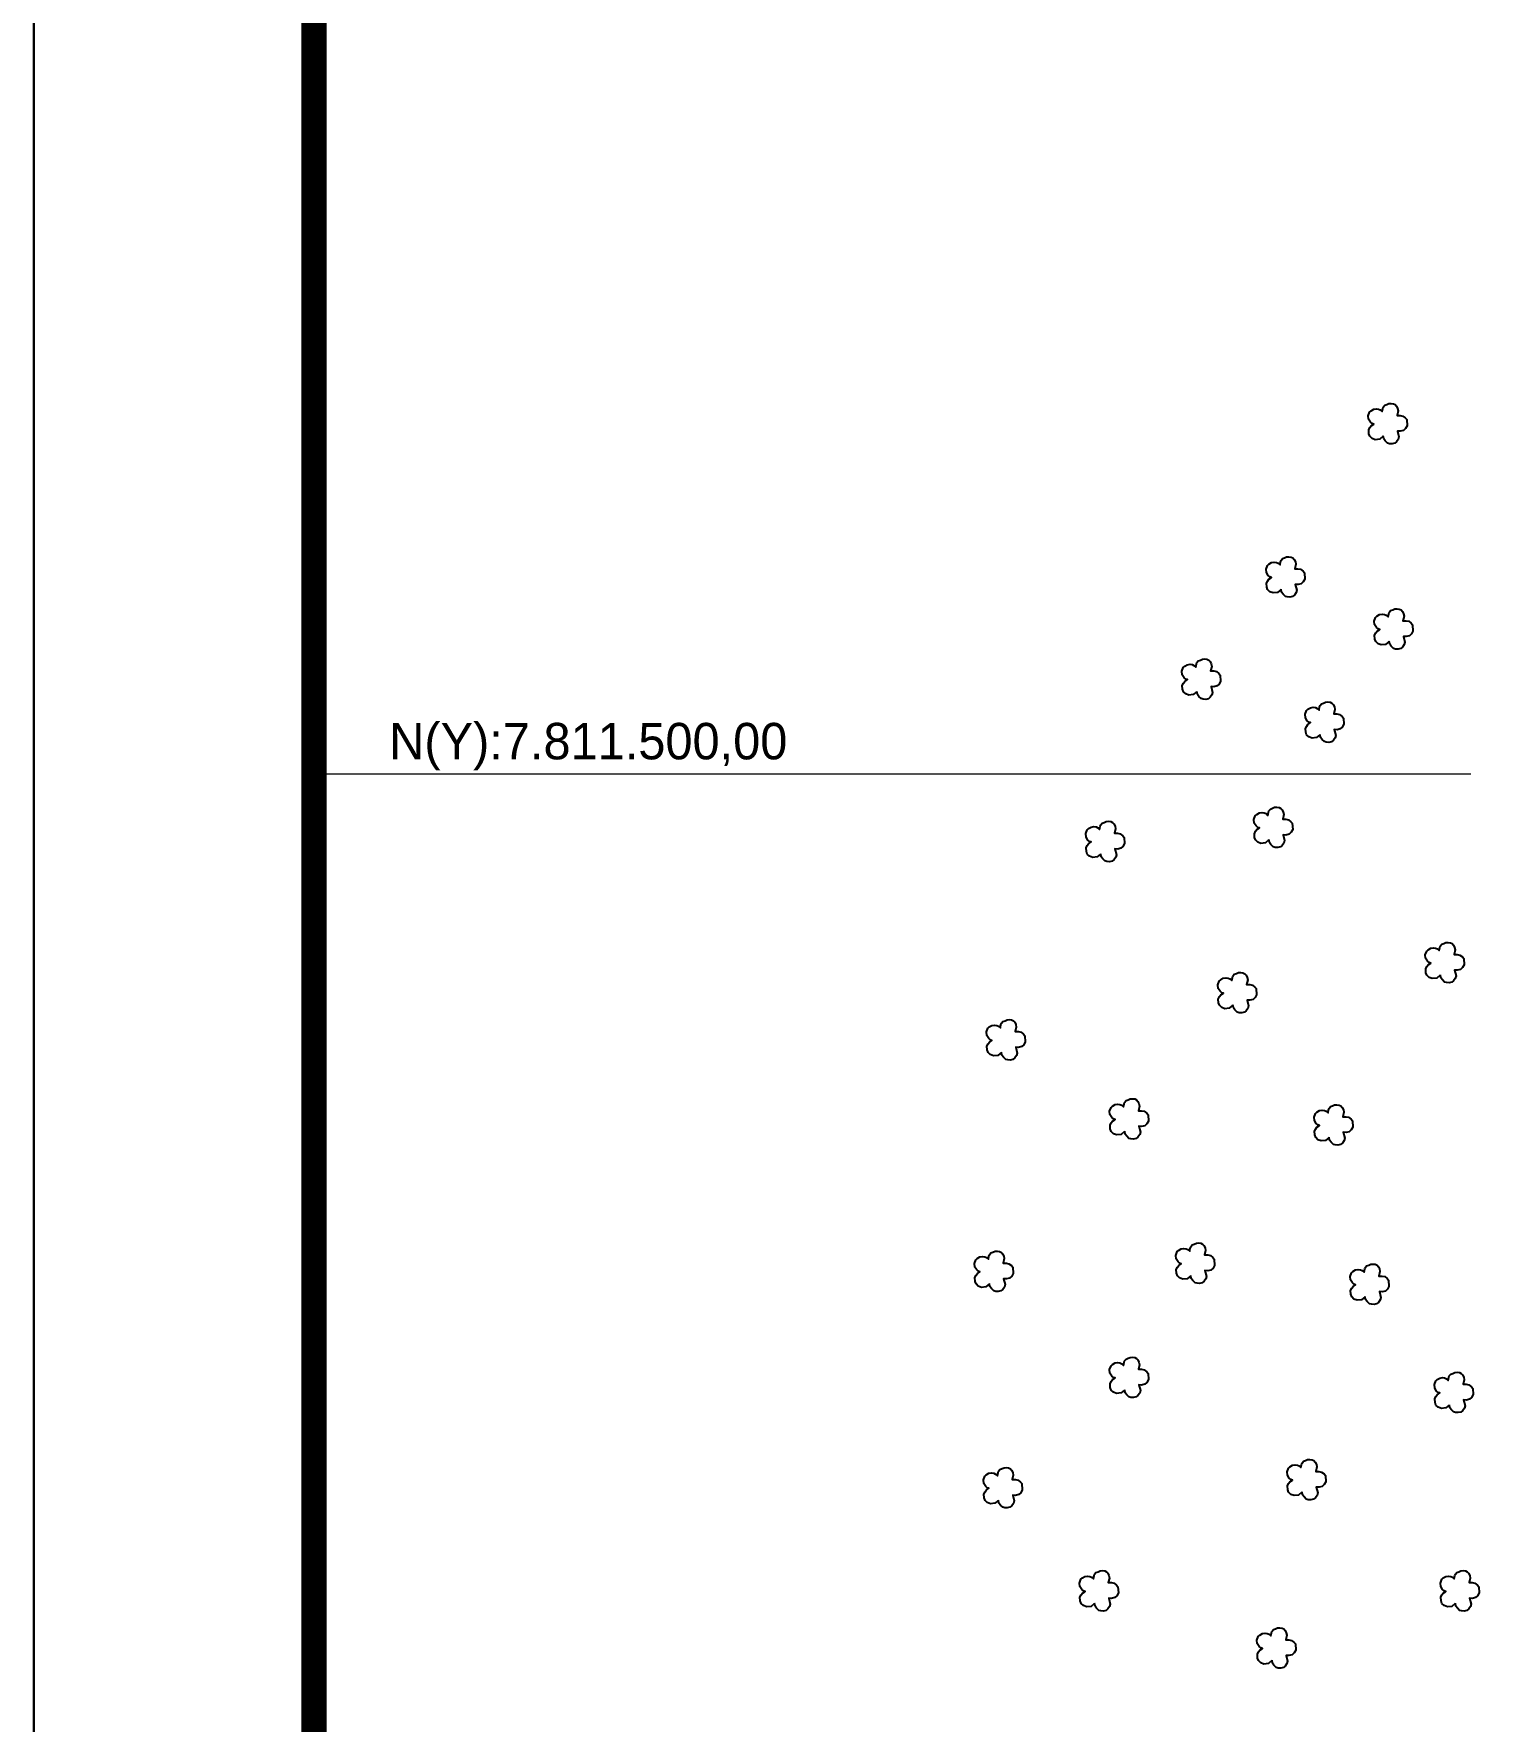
# Model space of a CAD drawing. Extents: x 747427 to 749527, y 7808067 to 7811037.
# Drawn here: x 747427 to 747942, y 7809162 to 7809764 of the extents above; entities that cross this region are included whole.
import ezdxf
from ezdxf.enums import TextEntityAlignment as Align

# ---------------------------------------------------------------- set-up
doc = ezdxf.new("R2010")
doc.units = 0
doc.header["$MEASUREMENT"] = 0
doc.linetypes.add('CONTINUO', pattern=[0])
doc.linetypes.add('LIN0', pattern=[0])
doc.layers.add('MALHA', color=8, linetype='Continuous', lineweight=9)
doc.layers.add('MARGEM', color=7, linetype='CONTINUO')
doc.layers.add('SIMBOLO ARVORE', color=118, linetype='Continuous')

msp = doc.modelspace()

# ---------------------------------------------------------------- linework, layer by layer
at = {"layer": 'MALHA', "linetype": 'Continuous'}
msp.add_line((747526.61, 7809500), (747939.33, 7809500), dxfattribs=at)
at = {"layer": 'MARGEM', "color": 174, "linetype": 'LIN0'}
msp.add_line((747426.61, 7808067.16), (747426.61, 7811037.16), dxfattribs=at)
at = {"layer": 'MARGEM', "color": 174, "linetype": 'LIN0', "flags": 128}
msp.add_lwpolyline([(749526.61, 7808067.16), (749526.61, 7811037.16), (747426.61, 7811037.16), (747426.61, 7808067.16)], close=True, dxfattribs=at)
at = {"layer": 'MARGEM', "color": 174, "linetype": 'LIN0', "const_width": 9.09, "flags": 128}
msp.add_lwpolyline([(749426.61, 7808401.56), (749426.61, 7810937.16), (747526.61, 7810937.16), (747526.61, 7808401.56)], close=True, dxfattribs=at)
at = {"layer": 'SIMBOLO ARVORE', "linetype": 'CONTINUO'}
for points in [[(747908.03, 7809620.34, 0), (747906.79, 7809619.3, 0), (747905.2, 7809619.11, 0), (747904.07, 7809619.55, 0), (747903.27, 7809620.34, 0), (747902.94, 7809621.24, 0), (747902.85, 7809622.57, 0), (747903.29, 7809623.41, 0), (747903.74, 7809624.03, 0), (747904.65, 7809624.65, 0), (747904.07, 7809624.84, 0), (747903.5, 7809625.31, 0), (747902.83, 7809626.37, 0), (747902.71, 7809627.63, 0), (747903.19, 7809628.95, 0), (747903.7, 7809629.42, 0), (747904.63, 7809629.98, 0), (747905.61, 7809630.12, 0), (747906.39, 7809630, 0), (747907, 7809629.72, 0), (747907.68, 7809629.11, 0), (747907.88, 7809630.27, 0), (747908.06, 7809630.73, 0), (747908.56, 7809631.37, 0), (747909.31, 7809631.64, 0), (747910.05, 7809631.97, 0), (747910.87, 7809632.05, 0), (747911.66, 7809631.93, 0), (747912.29, 7809631.6, 0), (747912.76, 7809631.09, 0), (747913.17, 7809630.28, 0), (747913.34, 7809629.37, 0), (747912.96, 7809627.75, 0), (747914.09, 7809627.77, 0), (747915.03, 7809627.55, 0), (747915.91, 7809626.85, 0), (747916.4, 7809626.29, 0), (747916.53, 7809624.06, 0), (747915.99, 7809623.07, 0), (747915.26, 7809622.41, 0), (747914.12, 7809622.1, 0), (747913.12, 7809622.19, 0), (747913.66, 7809620.11, 0), (747913.41, 7809619.23, 0), (747912.81, 7809618.38, 0), (747912.15, 7809617.86, 0), (747911.21, 7809617.62, 0), (747910.28, 7809617.68, 0), (747909.58, 7809617.88, 0), (747908.78, 7809618.66, 0), (747908.24, 7809619.37, 0), (747908.07, 7809620.45, 0)], [(747871.57, 7809565.68, 0), (747870.32, 7809564.63, 0), (747868.74, 7809564.45, 0), (747867.61, 7809564.89, 0), (747866.81, 7809565.68, 0), (747866.48, 7809566.58, 0), (747866.39, 7809567.91, 0), (747866.82, 7809568.75, 0), (747867.28, 7809569.37, 0), (747868.19, 7809569.99, 0), (747867.61, 7809570.17, 0), (747867.04, 7809570.64, 0), (747866.36, 7809571.7, 0), (747866.24, 7809572.97, 0), (747866.73, 7809574.28, 0), (747867.24, 7809574.75, 0), (747868.17, 7809575.32, 0), (747869.14, 7809575.45, 0), (747869.92, 7809575.34, 0), (747870.54, 7809575.06, 0), (747871.22, 7809574.45, 0), (747871.42, 7809575.6, 0), (747871.59, 7809576.07, 0), (747872.1, 7809576.71, 0), (747872.85, 7809576.98, 0), (747873.58, 7809577.31, 0), (747874.41, 7809577.38, 0), (747875.19, 7809577.27, 0), (747875.83, 7809576.94, 0), (747876.3, 7809576.43, 0), (747876.71, 7809575.61, 0), (747876.87, 7809574.71, 0), (747876.5, 7809573.09, 0), (747877.63, 7809573.11, 0), (747878.56, 7809572.88, 0), (747879.45, 7809572.18, 0), (747879.94, 7809571.62, 0), (747880.07, 7809569.4, 0), (747879.52, 7809568.41, 0), (747878.8, 7809567.74, 0), (747877.66, 7809567.44, 0), (747876.66, 7809567.53, 0), (747877.19, 7809565.45, 0), (747876.95, 7809564.56, 0), (747876.35, 7809563.72, 0), (747875.69, 7809563.19, 0), (747874.75, 7809562.96, 0), (747873.82, 7809563.02, 0), (747873.12, 7809563.22, 0), (747872.32, 7809564, 0), (747871.77, 7809564.71, 0), (747871.61, 7809565.79, 0)], [(747910.14, 7809547.13, 0), (747908.9, 7809546.09, 0), (747907.32, 7809545.9, 0), (747906.19, 7809546.34, 0), (747905.39, 7809547.13, 0), (747905.06, 7809548.03, 0), (747904.97, 7809549.36, 0), (747905.4, 7809550.2, 0), (747905.85, 7809550.82, 0), (747906.77, 7809551.44, 0), (747906.19, 7809551.63, 0), (747905.61, 7809552.1, 0), (747904.94, 7809553.16, 0), (747904.82, 7809554.42, 0), (747905.3, 7809555.73, 0), (747905.81, 7809556.21, 0), (747906.74, 7809556.77, 0), (747907.72, 7809556.9, 0), (747908.5, 7809556.79, 0), (747909.12, 7809556.51, 0), (747909.8, 7809555.9, 0), (747910, 7809557.06, 0), (747910.17, 7809557.52, 0), (747910.68, 7809558.16, 0), (747911.43, 7809558.43, 0), (747912.16, 7809558.76, 0), (747912.99, 7809558.84, 0), (747913.77, 7809558.72, 0), (747914.4, 7809558.39, 0), (747914.88, 7809557.88, 0), (747915.29, 7809557.07, 0), (747915.45, 7809556.16, 0), (747915.07, 7809554.54, 0), (747916.21, 7809554.56, 0), (747917.14, 7809554.34, 0), (747918.02, 7809553.64, 0), (747918.51, 7809553.08, 0), (747918.65, 7809550.85, 0), (747918.1, 7809549.86, 0), (747917.38, 7809549.19, 0), (747916.24, 7809548.89, 0), (747915.24, 7809548.98, 0), (747915.77, 7809546.9, 0), (747915.53, 7809546.02, 0), (747914.93, 7809545.17, 0), (747914.26, 7809544.64, 0), (747913.33, 7809544.41, 0), (747912.39, 7809544.47, 0), (747911.7, 7809544.67, 0), (747910.89, 7809545.45, 0), (747910.35, 7809546.16, 0), (747910.18, 7809547.24, 0)], [(747841.54, 7809529.24, 0), (747840.29, 7809528.19, 0), (747838.71, 7809528.01, 0), (747837.58, 7809528.45, 0), (747836.78, 7809529.23, 0), (747836.45, 7809530.13, 0), (747836.36, 7809531.47, 0), (747836.79, 7809532.31, 0), (747837.25, 7809532.93, 0), (747838.16, 7809533.55, 0), (747837.58, 7809533.73, 0), (747837.01, 7809534.2, 0), (747836.33, 7809535.26, 0), (747836.21, 7809536.53, 0), (747836.7, 7809537.84, 0), (747837.21, 7809538.31, 0), (747838.14, 7809538.88, 0), (747839.11, 7809539.01, 0), (747839.89, 7809538.9, 0), (747840.51, 7809538.61, 0), (747841.19, 7809538.01, 0), (747841.39, 7809539.16, 0), (747841.56, 7809539.62, 0), (747842.07, 7809540.26, 0), (747842.82, 7809540.54, 0), (747843.56, 7809540.87, 0), (747844.38, 7809540.94, 0), (747845.16, 7809540.83, 0), (747845.8, 7809540.49, 0), (747846.27, 7809539.98, 0), (747846.68, 7809539.17, 0), (747846.84, 7809538.26, 0), (747846.47, 7809536.65, 0), (747847.6, 7809536.67, 0), (747848.53, 7809536.44, 0), (747849.42, 7809535.74, 0), (747849.91, 7809535.18, 0), (747850.04, 7809532.96, 0), (747849.49, 7809531.96, 0), (747848.77, 7809531.3, 0), (747847.63, 7809531, 0), (747846.63, 7809531.08, 0), (747847.16, 7809529.01, 0), (747846.92, 7809528.12, 0), (747846.32, 7809527.28, 0), (747845.66, 7809526.75, 0), (747844.72, 7809526.52, 0), (747843.79, 7809526.57, 0), (747843.09, 7809526.77, 0), (747842.29, 7809527.56, 0), (747841.74, 7809528.27, 0), (747841.58, 7809529.34, 0)], [(747885.48, 7809513.91, 0), (747884.23, 7809512.86, 0), (747882.65, 7809512.68, 0), (747881.52, 7809513.12, 0), (747880.72, 7809513.9, 0), (747880.39, 7809514.8, 0), (747880.3, 7809516.13, 0), (747880.73, 7809516.97, 0), (747881.19, 7809517.6, 0), (747882.1, 7809518.21, 0), (747881.52, 7809518.4, 0), (747880.95, 7809518.87, 0), (747880.27, 7809519.93, 0), (747880.15, 7809521.19, 0), (747880.64, 7809522.51, 0), (747881.15, 7809522.98, 0), (747882.08, 7809523.55, 0), (747883.05, 7809523.68, 0), (747883.83, 7809523.57, 0), (747884.45, 7809523.28, 0), (747885.13, 7809522.68, 0), (747885.33, 7809523.83, 0), (747885.5, 7809524.29, 0), (747886.01, 7809524.93, 0), (747886.76, 7809525.21, 0), (747887.5, 7809525.53, 0), (747888.32, 7809525.61, 0), (747889.1, 7809525.5, 0), (747889.74, 7809525.16, 0), (747890.21, 7809524.65, 0), (747890.62, 7809523.84, 0), (747890.78, 7809522.93, 0), (747890.41, 7809521.32, 0), (747891.54, 7809521.33, 0), (747892.48, 7809521.11, 0), (747893.36, 7809520.41, 0), (747893.85, 7809519.85, 0), (747893.98, 7809517.63, 0), (747893.43, 7809516.63, 0), (747892.71, 7809515.97, 0), (747891.57, 7809515.66, 0), (747890.57, 7809515.75, 0), (747891.1, 7809513.67, 0), (747890.86, 7809512.79, 0), (747890.26, 7809511.94, 0), (747889.6, 7809511.42, 0), (747888.66, 7809511.19, 0), (747887.73, 7809511.24, 0), (747887.03, 7809511.44, 0), (747886.23, 7809512.23, 0), (747885.68, 7809512.94, 0), (747885.52, 7809514.01, 0)], [(747867.25, 7809476.39, 0), (747866, 7809475.35, 0), (747864.42, 7809475.16, 0), (747863.29, 7809475.6, 0), (747862.49, 7809476.39, 0), (747862.16, 7809477.29, 0), (747862.07, 7809478.62, 0), (747862.5, 7809479.46, 0), (747862.95, 7809480.08, 0), (747863.87, 7809480.7, 0), (747863.29, 7809480.88, 0), (747862.71, 7809481.36, 0), (747862.04, 7809482.42, 0), (747861.92, 7809483.68, 0), (747862.41, 7809484.99, 0), (747862.92, 7809485.47, 0), (747863.85, 7809486.03, 0), (747864.82, 7809486.16, 0), (747865.6, 7809486.05, 0), (747866.22, 7809485.77, 0), (747866.9, 7809485.16, 0), (747867.1, 7809486.32, 0), (747867.27, 7809486.78, 0), (747867.78, 7809487.42, 0), (747868.53, 7809487.69, 0), (747869.26, 7809488.02, 0), (747870.09, 7809488.1, 0), (747870.87, 7809487.98, 0), (747871.5, 7809487.65, 0), (747871.98, 7809487.14, 0), (747872.39, 7809486.32, 0), (747872.55, 7809485.42, 0), (747872.18, 7809483.8, 0), (747873.31, 7809483.82, 0), (747874.24, 7809483.6, 0), (747875.13, 7809482.9, 0), (747875.61, 7809482.34, 0), (747875.75, 7809480.11, 0), (747875.2, 7809479.12, 0), (747874.48, 7809478.45, 0), (747873.34, 7809478.15, 0), (747872.34, 7809478.24, 0), (747872.87, 7809476.16, 0), (747872.63, 7809475.28, 0), (747872.03, 7809474.43, 0), (747871.37, 7809473.9, 0), (747870.43, 7809473.67, 0), (747869.49, 7809473.73, 0), (747868.8, 7809473.93, 0), (747868, 7809474.71, 0), (747867.45, 7809475.42, 0), (747867.28, 7809476.5, 0)], [(747807.22, 7809471.36, 0), (747805.97, 7809470.31, 0), (747804.39, 7809470.13, 0), (747803.26, 7809470.57, 0), (747802.46, 7809471.35, 0), (747802.13, 7809472.26, 0), (747802.04, 7809473.59, 0), (747802.47, 7809474.43, 0), (747802.93, 7809475.05, 0), (747803.84, 7809475.67, 0), (747803.26, 7809475.85, 0), (747802.69, 7809476.32, 0), (747802.01, 7809477.38, 0), (747801.89, 7809478.65, 0), (747802.38, 7809479.96, 0), (747802.89, 7809480.43, 0), (747803.82, 7809481, 0), (747804.79, 7809481.13, 0), (747805.58, 7809481.02, 0), (747806.19, 7809480.73, 0), (747806.87, 7809480.13, 0), (747807.07, 7809481.28, 0), (747807.24, 7809481.74, 0), (747807.75, 7809482.38, 0), (747808.5, 7809482.66, 0), (747809.24, 7809482.99, 0), (747810.06, 7809483.06, 0), (747810.84, 7809482.95, 0), (747811.48, 7809482.62, 0), (747811.95, 7809482.11, 0), (747812.36, 7809481.29, 0), (747812.52, 7809480.38, 0), (747812.15, 7809478.77, 0), (747813.28, 7809478.79, 0), (747814.22, 7809478.56, 0), (747815.1, 7809477.86, 0), (747815.59, 7809477.3, 0), (747815.72, 7809475.08, 0), (747815.17, 7809474.08, 0), (747814.45, 7809473.42, 0), (747813.31, 7809473.12, 0), (747812.31, 7809473.2, 0), (747812.84, 7809471.13, 0), (747812.6, 7809470.24, 0), (747812, 7809469.4, 0), (747811.34, 7809468.87, 0), (747810.4, 7809468.64, 0), (747809.47, 7809468.7, 0), (747808.77, 7809468.89, 0), (747807.97, 7809469.68, 0), (747807.42, 7809470.39, 0), (747807.26, 7809471.47, 0)], [(747928.38, 7809428.16, 0), (747927.13, 7809427.11, 0), (747925.55, 7809426.93, 0), (747924.42, 7809427.37, 0), (747923.62, 7809428.16, 0), (747923.29, 7809429.06, 0), (747923.2, 7809430.39, 0), (747923.63, 7809431.23, 0), (747924.09, 7809431.85, 0), (747925, 7809432.47, 0), (747924.42, 7809432.65, 0), (747923.85, 7809433.12, 0), (747923.17, 7809434.18, 0), (747923.05, 7809435.45, 0), (747923.54, 7809436.76, 0), (747924.05, 7809437.23, 0), (747924.98, 7809437.8, 0), (747925.95, 7809437.93, 0), (747926.73, 7809437.82, 0), (747927.35, 7809437.53, 0), (747928.03, 7809436.93, 0), (747928.23, 7809438.08, 0), (747928.4, 7809438.55, 0), (747928.91, 7809439.19, 0), (747929.66, 7809439.46, 0), (747930.39, 7809439.79, 0), (747931.22, 7809439.86, 0), (747932, 7809439.75, 0), (747932.64, 7809439.42, 0), (747933.11, 7809438.91, 0), (747933.52, 7809438.09, 0), (747933.68, 7809437.19, 0), (747933.31, 7809435.57, 0), (747934.44, 7809435.59, 0), (747935.37, 7809435.36, 0), (747936.26, 7809434.66, 0), (747936.75, 7809434.1, 0), (747936.88, 7809431.88, 0), (747936.33, 7809430.89, 0), (747935.61, 7809430.22, 0), (747934.47, 7809429.92, 0), (747933.47, 7809430.01, 0), (747934, 7809427.93, 0), (747933.76, 7809427.04, 0), (747933.16, 7809426.2, 0), (747932.5, 7809425.67, 0), (747931.56, 7809425.44, 0), (747930.63, 7809425.5, 0), (747929.93, 7809425.7, 0), (747929.13, 7809426.48, 0), (747928.58, 7809427.19, 0), (747928.42, 7809428.27, 0)], [(747854.38, 7809417.44, 0), (747853.13, 7809416.4, 0), (747851.55, 7809416.21, 0), (747850.42, 7809416.65, 0), (747849.62, 7809417.44, 0), (747849.29, 7809418.34, 0), (747849.2, 7809419.67, 0), (747849.63, 7809420.51, 0), (747850.08, 7809421.13, 0), (747851, 7809421.75, 0), (747850.42, 7809421.93, 0), (747849.84, 7809422.41, 0), (747849.17, 7809423.47, 0), (747849.05, 7809424.73, 0), (747849.54, 7809426.04, 0), (747850.05, 7809426.51, 0), (747850.98, 7809427.08, 0), (747851.95, 7809427.21, 0), (747852.73, 7809427.1, 0), (747853.35, 7809426.82, 0), (747854.03, 7809426.21, 0), (747854.23, 7809427.37, 0), (747854.4, 7809427.83, 0), (747854.91, 7809428.47, 0), (747855.66, 7809428.74, 0), (747856.39, 7809429.07, 0), (747857.22, 7809429.14, 0), (747858, 7809429.03, 0), (747858.64, 7809428.7, 0), (747859.11, 7809428.19, 0), (747859.52, 7809427.37, 0), (747859.68, 7809426.47, 0), (747859.31, 7809424.85, 0), (747860.44, 7809424.87, 0), (747861.37, 7809424.64, 0), (747862.26, 7809423.95, 0), (747862.75, 7809423.39, 0), (747862.88, 7809421.16, 0), (747862.33, 7809420.17, 0), (747861.61, 7809419.5, 0), (747860.47, 7809419.2, 0), (747859.47, 7809419.29, 0), (747860, 7809417.21, 0), (747859.76, 7809416.32, 0), (747859.16, 7809415.48, 0), (747858.5, 7809414.95, 0), (747857.56, 7809414.72, 0), (747856.63, 7809414.78, 0), (747855.93, 7809414.98, 0), (747855.13, 7809415.76, 0), (747854.58, 7809416.47, 0), (747854.41, 7809417.55, 0)], [(747771.83, 7809400.62, 0), (747770.58, 7809399.57, 0), (747769, 7809399.39, 0), (747767.87, 7809399.83, 0), (747767.07, 7809400.61, 0), (747766.74, 7809401.51, 0), (747766.65, 7809402.85, 0), (747767.08, 7809403.69, 0), (747767.54, 7809404.31, 0), (747768.45, 7809404.93, 0), (747767.87, 7809405.11, 0), (747767.3, 7809405.58, 0), (747766.62, 7809406.64, 0), (747766.5, 7809407.91, 0), (747766.99, 7809409.22, 0), (747767.5, 7809409.69, 0), (747768.43, 7809410.26, 0), (747769.4, 7809410.39, 0), (747770.18, 7809410.28, 0), (747770.8, 7809409.99, 0), (747771.48, 7809409.39, 0), (747771.68, 7809410.54, 0), (747771.85, 7809411, 0), (747772.36, 7809411.64, 0), (747773.11, 7809411.92, 0), (747773.84, 7809412.25, 0), (747774.67, 7809412.32, 0), (747775.45, 7809412.21, 0), (747776.09, 7809411.87, 0), (747776.56, 7809411.37, 0), (747776.97, 7809410.55, 0), (747777.13, 7809409.64, 0), (747776.76, 7809408.03, 0), (747777.89, 7809408.05, 0), (747778.82, 7809407.82, 0), (747779.71, 7809407.12, 0), (747780.2, 7809406.56, 0), (747780.33, 7809404.34, 0), (747779.78, 7809403.34, 0), (747779.06, 7809402.68, 0), (747777.92, 7809402.38, 0), (747776.92, 7809402.46, 0), (747777.45, 7809400.39, 0), (747777.21, 7809399.5, 0), (747776.61, 7809398.66, 0), (747775.95, 7809398.13, 0), (747775.01, 7809397.9, 0), (747774.08, 7809397.96, 0), (747773.38, 7809398.15, 0), (747772.58, 7809398.94, 0), (747772.03, 7809399.65, 0), (747771.87, 7809400.72, 0)], [(747815.77, 7809372.42, 0), (747814.52, 7809371.38, 0), (747812.94, 7809371.2, 0), (747811.81, 7809371.63, 0), (747811.01, 7809372.42, 0), (747810.68, 7809373.32, 0), (747810.59, 7809374.65, 0), (747811.02, 7809375.49, 0), (747811.48, 7809376.11, 0), (747812.39, 7809376.73, 0), (747811.81, 7809376.92, 0), (747811.24, 7809377.39, 0), (747810.56, 7809378.45, 0), (747810.44, 7809379.71, 0), (747810.93, 7809381.03, 0), (747811.44, 7809381.5, 0), (747812.37, 7809382.07, 0), (747813.34, 7809382.2, 0), (747814.12, 7809382.08, 0), (747814.74, 7809381.8, 0), (747815.42, 7809381.2, 0), (747815.62, 7809382.35, 0), (747815.79, 7809382.81, 0), (747816.3, 7809383.45, 0), (747817.05, 7809383.73, 0), (747817.78, 7809384.05, 0), (747818.61, 7809384.13, 0), (747819.39, 7809384.02, 0), (747820.03, 7809383.68, 0), (747820.5, 7809383.17, 0), (747820.91, 7809382.36, 0), (747821.07, 7809381.45, 0), (747820.7, 7809379.84, 0), (747821.83, 7809379.85, 0), (747822.76, 7809379.63, 0), (747823.65, 7809378.93, 0), (747824.14, 7809378.37, 0), (747824.27, 7809376.15, 0), (747823.72, 7809375.15, 0), (747823, 7809374.49, 0), (747821.86, 7809374.18, 0), (747820.86, 7809374.27, 0), (747821.39, 7809372.19, 0), (747821.15, 7809371.31, 0), (747820.55, 7809370.46, 0), (747819.89, 7809369.94, 0), (747818.95, 7809369.71, 0), (747818.02, 7809369.76, 0), (747817.32, 7809369.96, 0), (747816.52, 7809370.75, 0), (747815.97, 7809371.46, 0), (747815.81, 7809372.53, 0)], [(747888.7, 7809370.28, 0), (747887.45, 7809369.23, 0), (747885.87, 7809369.05, 0), (747884.74, 7809369.49, 0), (747883.94, 7809370.28, 0), (747883.61, 7809371.18, 0), (747883.52, 7809372.51, 0), (747883.95, 7809373.35, 0), (747884.4, 7809373.97, 0), (747885.32, 7809374.59, 0), (747884.74, 7809374.77, 0), (747884.16, 7809375.25, 0), (747883.49, 7809376.31, 0), (747883.37, 7809377.57, 0), (747883.86, 7809378.88, 0), (747884.37, 7809379.35, 0), (747885.3, 7809379.92, 0), (747886.27, 7809380.05, 0), (747887.05, 7809379.94, 0), (747887.67, 7809379.66, 0), (747888.35, 7809379.05, 0), (747888.55, 7809380.21, 0), (747888.72, 7809380.67, 0), (747889.23, 7809381.31, 0), (747889.98, 7809381.58, 0), (747890.71, 7809381.91, 0), (747891.54, 7809381.98, 0), (747892.32, 7809381.87, 0), (747892.95, 7809381.54, 0), (747893.43, 7809381.03, 0), (747893.84, 7809380.21, 0), (747894, 7809379.31, 0), (747893.62, 7809377.69, 0), (747894.76, 7809377.71, 0), (747895.69, 7809377.48, 0), (747896.57, 7809376.78, 0), (747897.06, 7809376.23, 0), (747897.2, 7809374, 0), (747896.65, 7809373.01, 0), (747895.93, 7809372.34, 0), (747894.79, 7809372.04, 0), (747893.79, 7809372.13, 0), (747894.32, 7809370.05, 0), (747894.08, 7809369.16, 0), (747893.48, 7809368.32, 0), (747892.82, 7809367.79, 0), (747891.88, 7809367.56, 0), (747890.94, 7809367.62, 0), (747890.25, 7809367.82, 0), (747889.45, 7809368.6, 0), (747888.9, 7809369.31, 0), (747888.73, 7809370.39, 0)], [(747839.36, 7809320.98, 0), (747838.12, 7809319.93, 0), (747836.53, 7809319.75, 0), (747835.4, 7809320.19, 0), (747834.6, 7809320.97, 0), (747834.27, 7809321.87, 0), (747834.18, 7809323.2, 0), (747834.62, 7809324.04, 0), (747835.07, 7809324.67, 0), (747835.98, 7809325.28, 0), (747835.4, 7809325.47, 0), (747834.83, 7809325.94, 0), (747834.16, 7809327, 0), (747834.04, 7809328.26, 0), (747834.52, 7809329.58, 0), (747835.03, 7809330.05, 0), (747835.96, 7809330.62, 0), (747836.94, 7809330.75, 0), (747837.72, 7809330.64, 0), (747838.33, 7809330.35, 0), (747839.01, 7809329.75, 0), (747839.21, 7809330.9, 0), (747839.39, 7809331.36, 0), (747839.89, 7809332, 0), (747840.64, 7809332.28, 0), (747841.38, 7809332.6, 0), (747842.2, 7809332.68, 0), (747842.99, 7809332.57, 0), (747843.62, 7809332.23, 0), (747844.09, 7809331.72, 0), (747844.5, 7809330.91, 0), (747844.67, 7809330, 0), (747844.29, 7809328.39, 0), (747845.42, 7809328.41, 0), (747846.36, 7809328.18, 0), (747847.24, 7809327.48, 0), (747847.73, 7809326.92, 0), (747847.86, 7809324.7, 0), (747847.32, 7809323.7, 0), (747846.59, 7809323.04, 0), (747845.45, 7809322.73, 0), (747844.45, 7809322.82, 0), (747844.99, 7809320.75, 0), (747844.74, 7809319.86, 0), (747844.14, 7809319.01, 0), (747843.48, 7809318.49, 0), (747842.54, 7809318.26, 0), (747841.61, 7809318.31, 0), (747840.91, 7809318.51, 0), (747840.11, 7809319.3, 0), (747839.57, 7809320.01, 0), (747839.4, 7809321.08, 0)], [(747767.54, 7809318.09, 0), (747766.29, 7809317.04, 0), (747764.71, 7809316.86, 0), (747763.58, 7809317.3, 0), (747762.78, 7809318.08, 0), (747762.45, 7809318.98, 0), (747762.36, 7809320.31, 0), (747762.79, 7809321.15, 0), (747763.25, 7809321.78, 0), (747764.16, 7809322.39, 0), (747763.58, 7809322.58, 0), (747763.01, 7809323.05, 0), (747762.33, 7809324.11, 0), (747762.21, 7809325.37, 0), (747762.7, 7809326.69, 0), (747763.21, 7809327.16, 0), (747764.14, 7809327.73, 0), (747765.11, 7809327.86, 0), (747765.89, 7809327.75, 0), (747766.51, 7809327.46, 0), (747767.19, 7809326.86, 0), (747767.39, 7809328.01, 0), (747767.56, 7809328.47, 0), (747768.07, 7809329.11, 0), (747768.82, 7809329.39, 0), (747769.55, 7809329.71, 0), (747770.38, 7809329.79, 0), (747771.16, 7809329.68, 0), (747771.8, 7809329.34, 0), (747772.27, 7809328.83, 0), (747772.68, 7809328.02, 0), (747772.84, 7809327.11, 0), (747772.47, 7809325.5, 0), (747773.6, 7809325.52, 0), (747774.53, 7809325.29, 0), (747775.42, 7809324.59, 0), (747775.91, 7809324.03, 0), (747776.04, 7809321.81, 0), (747775.49, 7809320.81, 0), (747774.77, 7809320.15, 0), (747773.63, 7809319.84, 0), (747772.63, 7809319.93, 0), (747773.16, 7809317.86, 0), (747772.92, 7809316.97, 0), (747772.32, 7809316.13, 0), (747771.66, 7809315.6, 0), (747770.72, 7809315.37, 0), (747769.79, 7809315.42, 0), (747769.09, 7809315.62, 0), (747768.29, 7809316.41, 0), (747767.74, 7809317.12, 0), (747767.58, 7809318.19, 0)], [(747901.57, 7809313.47, 0), (747900.32, 7809312.43, 0), (747898.74, 7809312.24, 0), (747897.61, 7809312.68, 0), (747896.81, 7809313.47, 0), (747896.48, 7809314.37, 0), (747896.39, 7809315.7, 0), (747896.82, 7809316.54, 0), (747897.27, 7809317.16, 0), (747898.19, 7809317.78, 0), (747897.61, 7809317.97, 0), (747897.03, 7809318.44, 0), (747896.36, 7809319.5, 0), (747896.24, 7809320.76, 0), (747896.72, 7809322.08, 0), (747897.23, 7809322.55, 0), (747898.16, 7809323.12, 0), (747899.14, 7809323.25, 0), (747899.92, 7809323.13, 0), (747900.54, 7809322.85, 0), (747901.22, 7809322.24, 0), (747901.42, 7809323.4, 0), (747901.59, 7809323.86, 0), (747902.1, 7809324.5, 0), (747902.85, 7809324.78, 0), (747903.58, 7809325.1, 0), (747904.41, 7809325.18, 0), (747905.19, 7809325.07, 0), (747905.82, 7809324.73, 0), (747906.3, 7809324.22, 0), (747906.71, 7809323.41, 0), (747906.87, 7809322.5, 0), (747906.49, 7809320.88, 0), (747907.63, 7809320.9, 0), (747908.56, 7809320.68, 0), (747909.44, 7809319.98, 0), (747909.93, 7809319.42, 0), (747910.07, 7809317.19, 0), (747909.52, 7809316.2, 0), (747908.8, 7809315.54, 0), (747907.66, 7809315.23, 0), (747906.66, 7809315.32, 0), (747907.19, 7809313.24, 0), (747906.95, 7809312.36, 0), (747906.35, 7809311.51, 0), (747905.69, 7809310.99, 0), (747904.75, 7809310.75, 0), (747903.81, 7809310.81, 0), (747903.12, 7809311.01, 0), (747902.32, 7809311.8, 0), (747901.77, 7809312.5, 0), (747901.6, 7809313.58, 0)], [(747815.77, 7809280.25, 0), (747814.52, 7809279.2, 0), (747812.94, 7809279.02, 0), (747811.81, 7809279.46, 0), (747811.01, 7809280.24, 0), (747810.68, 7809281.14, 0), (747810.59, 7809282.47, 0), (747811.02, 7809283.32, 0), (747811.48, 7809283.94, 0), (747812.39, 7809284.55, 0), (747811.81, 7809284.74, 0), (747811.24, 7809285.21, 0), (747810.56, 7809286.27, 0), (747810.44, 7809287.53, 0), (747810.93, 7809288.85, 0), (747811.44, 7809289.32, 0), (747812.37, 7809289.89, 0), (747813.34, 7809290.02, 0), (747814.12, 7809289.91, 0), (747814.74, 7809289.62, 0), (747815.42, 7809289.02, 0), (747815.62, 7809290.17, 0), (747815.79, 7809290.63, 0), (747816.3, 7809291.27, 0), (747817.05, 7809291.55, 0), (747817.78, 7809291.87, 0), (747818.61, 7809291.95, 0), (747819.39, 7809291.84, 0), (747820.03, 7809291.5, 0), (747820.5, 7809290.99, 0), (747820.91, 7809290.18, 0), (747821.07, 7809289.27, 0), (747820.7, 7809287.66, 0), (747821.83, 7809287.68, 0), (747822.76, 7809287.45, 0), (747823.65, 7809286.75, 0), (747824.14, 7809286.19, 0), (747824.27, 7809283.97, 0), (747823.72, 7809282.97, 0), (747823, 7809282.31, 0), (747821.86, 7809282, 0), (747820.86, 7809282.09, 0), (747821.39, 7809280.02, 0), (747821.15, 7809279.13, 0), (747820.55, 7809278.29, 0), (747819.89, 7809277.76, 0), (747818.95, 7809277.53, 0), (747818.02, 7809277.58, 0), (747817.32, 7809277.78, 0), (747816.52, 7809278.57, 0), (747815.97, 7809279.28, 0), (747815.81, 7809280.35, 0)], [(747931.59, 7809274.89, 0), (747930.35, 7809273.84, 0), (747928.77, 7809273.66, 0), (747927.64, 7809274.1, 0), (747926.84, 7809274.88, 0), (747926.51, 7809275.78, 0), (747926.42, 7809277.12, 0), (747926.85, 7809277.96, 0), (747927.3, 7809278.58, 0), (747928.21, 7809279.2, 0), (747927.63, 7809279.38, 0), (747927.06, 7809279.85, 0), (747926.39, 7809280.91, 0), (747926.27, 7809282.18, 0), (747926.75, 7809283.49, 0), (747927.26, 7809283.96, 0), (747928.19, 7809284.53, 0), (747929.17, 7809284.66, 0), (747929.95, 7809284.55, 0), (747930.57, 7809284.26, 0), (747931.24, 7809283.66, 0), (747931.45, 7809284.81, 0), (747931.62, 7809285.27, 0), (747932.13, 7809285.91, 0), (747932.88, 7809286.19, 0), (747933.61, 7809286.52, 0), (747934.44, 7809286.59, 0), (747935.22, 7809286.48, 0), (747935.85, 7809286.14, 0), (747936.32, 7809285.64, 0), (747936.74, 7809284.82, 0), (747936.9, 7809283.91, 0), (747936.52, 7809282.3, 0), (747937.66, 7809282.32, 0), (747938.59, 7809282.09, 0), (747939.47, 7809281.39, 0), (747939.96, 7809280.83, 0), (747940.1, 7809278.61, 0), (747939.55, 7809277.61, 0), (747938.83, 7809276.95, 0), (747937.69, 7809276.65, 0), (747936.69, 7809276.73, 0), (747937.22, 7809274.66, 0), (747936.98, 7809273.77, 0), (747936.38, 7809272.93, 0), (747935.71, 7809272.4, 0), (747934.77, 7809272.17, 0), (747933.84, 7809272.23, 0), (747933.14, 7809272.42, 0), (747932.34, 7809273.21, 0), (747931.8, 7809273.92, 0), (747931.63, 7809274.99, 0)], [(747770.75, 7809240.91, 0), (747769.51, 7809239.87, 0), (747767.92, 7809239.69, 0), (747766.8, 7809240.12, 0), (747766, 7809240.91, 0), (747765.67, 7809241.81, 0), (747765.58, 7809243.14, 0), (747766.01, 7809243.98, 0), (747766.46, 7809244.6, 0), (747767.37, 7809245.22, 0), (747766.79, 7809245.41, 0), (747766.22, 7809245.88, 0), (747765.55, 7809246.94, 0), (747765.43, 7809248.2, 0), (747765.91, 7809249.52, 0), (747766.42, 7809249.99, 0), (747767.35, 7809250.56, 0), (747768.33, 7809250.69, 0), (747769.11, 7809250.58, 0), (747769.73, 7809250.29, 0), (747770.4, 7809249.69, 0), (747770.61, 7809250.84, 0), (747770.78, 7809251.3, 0), (747771.28, 7809251.94, 0), (747772.04, 7809252.22, 0), (747772.77, 7809252.54, 0), (747773.6, 7809252.62, 0), (747774.38, 7809252.51, 0), (747775.01, 7809252.17, 0), (747775.48, 7809251.66, 0), (747775.9, 7809250.85, 0), (747776.06, 7809249.94, 0), (747775.68, 7809248.33, 0), (747776.82, 7809248.34, 0), (747777.75, 7809248.12, 0), (747778.63, 7809247.42, 0), (747779.12, 7809246.86, 0), (747779.26, 7809244.64, 0), (747778.71, 7809243.64, 0), (747777.99, 7809242.98, 0), (747776.85, 7809242.67, 0), (747775.85, 7809242.76, 0), (747776.38, 7809240.68, 0), (747776.14, 7809239.8, 0), (747775.53, 7809238.95, 0), (747774.87, 7809238.43, 0), (747773.93, 7809238.2, 0), (747773, 7809238.25, 0), (747772.3, 7809238.45, 0), (747771.5, 7809239.24, 0), (747770.96, 7809239.95, 0), (747770.79, 7809241.02, 0)], [(747879.04, 7809243.8, 0), (747877.8, 7809242.76, 0), (747876.21, 7809242.58, 0), (747875.09, 7809243.01, 0), (747874.29, 7809243.8, 0), (747873.95, 7809244.7, 0), (747873.86, 7809246.03, 0), (747874.3, 7809246.87, 0), (747874.75, 7809247.49, 0), (747875.66, 7809248.11, 0), (747875.08, 7809248.3, 0), (747874.51, 7809248.77, 0), (747873.84, 7809249.83, 0), (747873.72, 7809251.09, 0), (747874.2, 7809252.41, 0), (747874.71, 7809252.88, 0), (747875.64, 7809253.45, 0), (747876.62, 7809253.58, 0), (747877.4, 7809253.47, 0), (747878.02, 7809253.18, 0), (747878.69, 7809252.58, 0), (747878.9, 7809253.73, 0), (747879.07, 7809254.19, 0), (747879.57, 7809254.83, 0), (747880.33, 7809255.11, 0), (747881.06, 7809255.43, 0), (747881.89, 7809255.51, 0), (747882.67, 7809255.4, 0), (747883.3, 7809255.06, 0), (747883.77, 7809254.55, 0), (747884.19, 7809253.74, 0), (747884.35, 7809252.83, 0), (747883.97, 7809251.22, 0), (747885.1, 7809251.23, 0), (747886.04, 7809251.01, 0), (747886.92, 7809250.31, 0), (747887.41, 7809249.75, 0), (747887.54, 7809247.53, 0), (747887, 7809246.53, 0), (747886.27, 7809245.87, 0), (747885.13, 7809245.56, 0), (747884.13, 7809245.65, 0), (747884.67, 7809243.57, 0), (747884.42, 7809242.69, 0), (747883.82, 7809241.84, 0), (747883.16, 7809241.32, 0), (747882.22, 7809241.09, 0), (747881.29, 7809241.14, 0), (747880.59, 7809241.34, 0), (747879.79, 7809242.13, 0), (747879.25, 7809242.84, 0), (747879.08, 7809243.91, 0)], [(747805.04, 7809204.15, 0), (747803.8, 7809203.1, 0), (747802.21, 7809202.92, 0), (747801.08, 7809203.36, 0), (747800.28, 7809204.14, 0), (747799.95, 7809205.04, 0), (747799.86, 7809206.37, 0), (747800.3, 7809207.22, 0), (747800.75, 7809207.84, 0), (747801.66, 7809208.45, 0), (747801.08, 7809208.64, 0), (747800.51, 7809209.11, 0), (747799.84, 7809210.17, 0), (747799.72, 7809211.43, 0), (747800.2, 7809212.75, 0), (747800.71, 7809213.22, 0), (747801.64, 7809213.79, 0), (747802.62, 7809213.92, 0), (747803.4, 7809213.81, 0), (747804.02, 7809213.52, 0), (747804.69, 7809212.92, 0), (747804.9, 7809214.07, 0), (747805.07, 7809214.53, 0), (747805.57, 7809215.17, 0), (747806.33, 7809215.45, 0), (747807.06, 7809215.77, 0), (747807.89, 7809215.85, 0), (747808.67, 7809215.74, 0), (747809.3, 7809215.4, 0), (747809.77, 7809214.89, 0), (747810.18, 7809214.08, 0), (747810.35, 7809213.17, 0), (747809.97, 7809211.56, 0), (747811.1, 7809211.58, 0), (747812.04, 7809211.35, 0), (747812.92, 7809210.65, 0), (747813.41, 7809210.09, 0), (747813.54, 7809207.87, 0), (747813, 7809206.87, 0), (747812.27, 7809206.21, 0), (747811.13, 7809205.9, 0), (747810.13, 7809205.99, 0), (747810.67, 7809203.92, 0), (747810.42, 7809203.03, 0), (747809.82, 7809202.19, 0), (747809.16, 7809201.66, 0), (747808.22, 7809201.43, 0), (747807.29, 7809201.48, 0), (747806.59, 7809201.68, 0), (747805.79, 7809202.47, 0), (747805.25, 7809203.18, 0), (747805.08, 7809204.25, 0)], [(747933.74, 7809204.15, 0), (747932.49, 7809203.1, 0), (747930.91, 7809202.92, 0), (747929.78, 7809203.36, 0), (747928.98, 7809204.14, 0), (747928.65, 7809205.04, 0), (747928.56, 7809206.37, 0), (747928.99, 7809207.22, 0), (747929.45, 7809207.84, 0), (747930.36, 7809208.45, 0), (747929.78, 7809208.64, 0), (747929.21, 7809209.11, 0), (747928.53, 7809210.17, 0), (747928.41, 7809211.43, 0), (747928.9, 7809212.75, 0), (747929.41, 7809213.22, 0), (747930.34, 7809213.79, 0), (747931.32, 7809213.92, 0), (747932.1, 7809213.81, 0), (747932.71, 7809213.52, 0), (747933.39, 7809212.92, 0), (747933.59, 7809214.07, 0), (747933.77, 7809214.53, 0), (747934.27, 7809215.17, 0), (747935.02, 7809215.45, 0), (747935.76, 7809215.77, 0), (747936.58, 7809215.85, 0), (747937.36, 7809215.74, 0), (747938, 7809215.4, 0), (747938.47, 7809214.89, 0), (747938.88, 7809214.08, 0), (747939.04, 7809213.17, 0), (747938.67, 7809211.56, 0), (747939.8, 7809211.58, 0), (747940.74, 7809211.35, 0), (747941.62, 7809210.65, 0), (747942.11, 7809210.09, 0), (747942.24, 7809207.87, 0), (747941.7, 7809206.87, 0), (747940.97, 7809206.21, 0), (747939.83, 7809205.9, 0), (747938.83, 7809205.99, 0), (747939.37, 7809203.92, 0), (747939.12, 7809203.03, 0), (747938.52, 7809202.19, 0), (747937.86, 7809201.66, 0), (747936.92, 7809201.43, 0), (747935.99, 7809201.48, 0), (747935.29, 7809201.68, 0), (747934.49, 7809202.47, 0), (747933.94, 7809203.18, 0), (747933.78, 7809204.25, 0)], [(747868.32, 7809183.78, 0), (747867.07, 7809182.74, 0), (747865.49, 7809182.55, 0), (747864.36, 7809182.99, 0), (747863.56, 7809183.78, 0), (747863.23, 7809184.68, 0), (747863.14, 7809186.01, 0), (747863.57, 7809186.85, 0), (747864.03, 7809187.47, 0), (747864.94, 7809188.09, 0), (747864.36, 7809188.28, 0), (747863.79, 7809188.75, 0), (747863.11, 7809189.81, 0), (747862.99, 7809191.07, 0), (747863.48, 7809192.38, 0), (747863.99, 7809192.86, 0), (747864.92, 7809193.42, 0), (747865.89, 7809193.55, 0), (747866.68, 7809193.44, 0), (747867.29, 7809193.16, 0), (747867.97, 7809192.55, 0), (747868.17, 7809193.71, 0), (747868.34, 7809194.17, 0), (747868.85, 7809194.81, 0), (747869.6, 7809195.08, 0), (747870.34, 7809195.41, 0), (747871.16, 7809195.49, 0), (747871.94, 7809195.37, 0), (747872.58, 7809195.04, 0), (747873.05, 7809194.53, 0), (747873.46, 7809193.71, 0), (747873.62, 7809192.81, 0), (747873.25, 7809191.19, 0), (747874.38, 7809191.21, 0), (747875.32, 7809190.99, 0), (747876.2, 7809190.29, 0), (747876.69, 7809189.73, 0), (747876.82, 7809187.5, 0), (747876.27, 7809186.51, 0), (747875.55, 7809185.84, 0), (747874.41, 7809185.54, 0), (747873.41, 7809185.63, 0), (747873.94, 7809183.55, 0), (747873.7, 7809182.67, 0), (747873.1, 7809181.82, 0), (747872.44, 7809181.29, 0), (747871.5, 7809181.06, 0), (747870.57, 7809181.12, 0), (747869.87, 7809181.32, 0), (747869.07, 7809182.1, 0), (747868.52, 7809182.81, 0), (747868.36, 7809183.89, 0)]]:
    msp.add_polyline3d(points, dxfattribs=at)

# ---------------------------------------------------------------- texts
at = {"layer": 'MALHA'}
msp.add_text('N(Y):7.811.500,00', height=13, dxfattribs=at).set_placement((747553.41, 7809501.23), align=Align.BOTTOM_LEFT)

doc.saveas('drawing.dxf')
